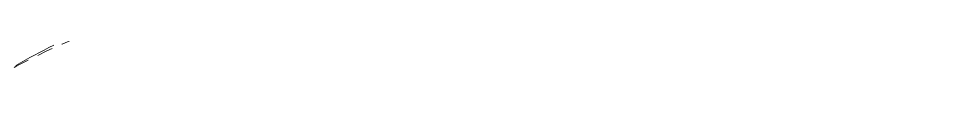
# Model space of a CAD drawing. Header units: metres. Extents: x -1 to 308408, y -2 to 6256973.
# Drawn here: x 307128.1 to 307303.5, y 6254775.6 to 6254780.6 of the extents above; entities that cross this region are included whole.
import ezdxf

# ---------------------------------------------------------------- set-up
doc = ezdxf.new("R2010")
doc.units = ezdxf.units.M
doc.linetypes.add('Dash', pattern=[5, 3, -2])
doc.layers.add('Cadastre Developer_SP_EXT', color=9, linetype='Continuous', lineweight=5)
doc.layers.add('Cadastre Land Parcels_SP_EXT', color=9, linetype='Continuous', lineweight=5)

msp = doc.modelspace()

# ---------------------------------------------------------------- linework, layer by layer
at = {"layer": 'Cadastre Developer_SP_EXT', "linetype": 'Dash'}
msp.add_lwpolyline([(307449.76, 6255019.67), (307287.82, 6255043.29), (307287.82, 6255043.29, -0.119526), (307224.9, 6254919.04), (307224.9, 6254919.04), (307175.72, 6254854.65), (307175.72, 6254854.65, -0.013621), (307117.15, 6254781.72), (307117.15, 6254781.72), (307124.96, 6254775.57), (307124.96, 6254775.57, -0.173854), (307222.31, 6254791.4), (307222.31, 6254791.4), (307252.68, 6254784.36), (307258.59, 6254783.43), (307258.59, 6254783.43, 0.201722), (307292.36, 6254795.42), (307292.36, 6254795.42), (307456.66, 6254967.51), (307444.25, 6254979.25), (307449.76, 6255019.67)], format="xyb", close=True, dxfattribs=at)
at = {"layer": 'Cadastre Land Parcels_SP_EXT', "linetype": 'Continuous'}
for points in [[(307134.71, 6254781), (307133.8, 6254780.54), (307132.91, 6254780.08), (307132.01, 6254779.61), (307131.12, 6254779.13), (307130.24, 6254778.65), (307129.35, 6254778.16), (307128.48, 6254777.66), (307127.6, 6254777.15)], [(307127.6, 6254777.15), (307128.48, 6254777.66), (307129.35, 6254778.16), (307130.24, 6254778.65), (307131.12, 6254779.13), (307132.01, 6254779.61), (307132.91, 6254780.08), (307133.8, 6254780.54), (307134.71, 6254781)]]:
    msp.add_lwpolyline(points, dxfattribs=at)

doc.saveas('drawing.dxf')
